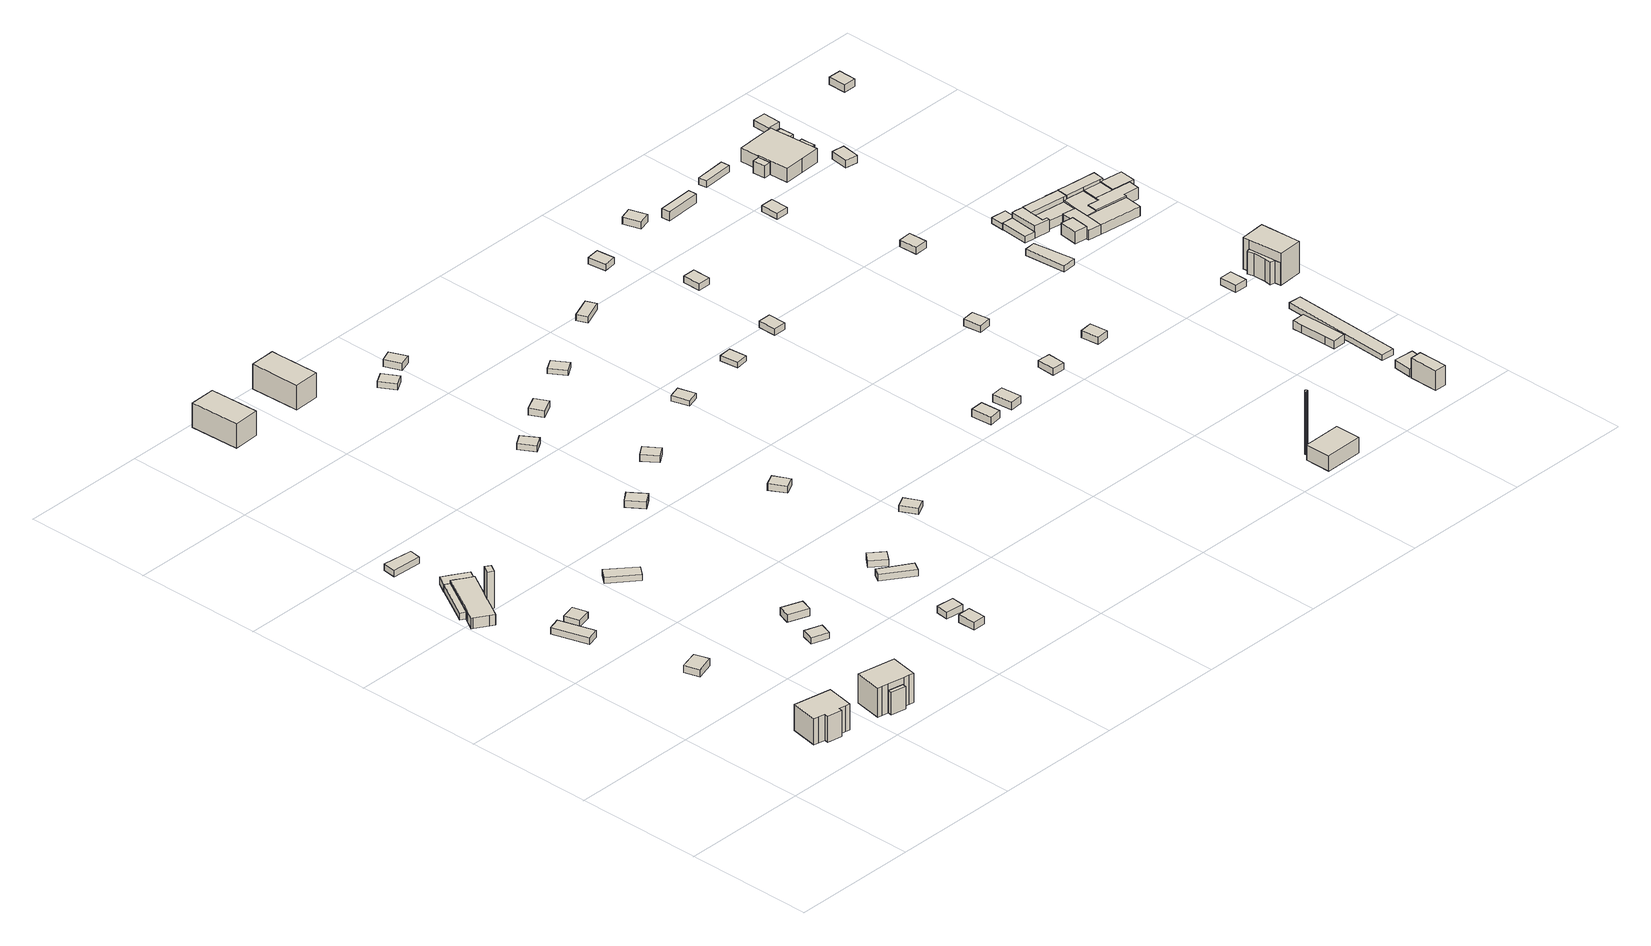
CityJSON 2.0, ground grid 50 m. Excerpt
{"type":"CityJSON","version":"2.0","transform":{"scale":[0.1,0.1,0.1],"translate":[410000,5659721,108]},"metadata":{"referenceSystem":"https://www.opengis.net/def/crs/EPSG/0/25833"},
"CityObjects":{
"building1":{"type":"Building","attributes":{"Dachtyp_tdc":"tdcFreeFormRoof","Gemeindeschluessel":14612000,"Dachneigung":10.3,"QualitaetDacherkennung":53,"Geometrietyp2DReferenz":"3000","measuredHeight":12.3,"function":"31001_9998","roofType":"5000"},"geometry":[{"type":"Solid","lod":"1","boundaries":[[[[0,1,2,3,4,5,6,7,8,9]],[[10,11,12,13,14,15,16,17,18,19]],[[9,11,10,0]],[[8,12,11,9]],[[7,13,12,8]],[[6,14,13,7]],[[5,15,14,6]],[[4,16,15,5]],[[3,17,16,4]],[[2,18,17,3]],[[1,19,18,2]],[[0,10,19,1]]]]}]},
"building2":{"type":"Building","attributes":{"Dachtyp_tdc":"tdcPolyFlatRoof","Gemeindeschluessel":14612000,"Dachneigung":0,"QualitaetDacherkennung":77,"Geometrietyp2DReferenz":"3000","measuredHeight":2.68,"function":"31001_9998","roofType":"1000"},"geometry":[{"type":"Solid","lod":"1","boundaries":[[[[20,21,22,23]],[[24,25,26,27]],[[23,25,24,20]],[[22,26,25,23]],[[21,27,26,22]],[[20,24,27,21]]]]}]},
"building3":{"type":"Building","attributes":{"Dachtyp_tdc":"tdcPolyFlatRoof","Gemeindeschluessel":14612000,"Dachneigung":6.22,"QualitaetDacherkennung":72,"Geometrietyp2DReferenz":"3000","measuredHeight":3.27,"function":"31001_9998","roofType":"2100"},"geometry":[{"type":"Solid","lod":"1","boundaries":[[[[28,29,30,31]],[[32,33,34,35]],[[31,33,32,28]],[[30,34,33,31]],[[29,35,34,30]],[[28,32,35,29]]]]}]},
"building4":{"type":"Building","attributes":{"Dachtyp_tdc":"tdcGableRoof","Gemeindeschluessel":14612000,"Dachneigung":15.61,"QualitaetDacherkennung":63,"Geometrietyp2DReferenz":"3000","measuredHeight":3.02,"function":"31001_9998","roofType":"3100"},"geometry":[{"type":"Solid","lod":"1","boundaries":[[[[36,37,38,39]],[[40,41,42,43]],[[39,41,40,36]],[[38,42,41,39]],[[37,43,42,38]],[[36,40,43,37]]]]}]},
"building5":{"type":"Building","attributes":{"Gemeindeschluessel":14612000,"Geometrietyp2DReferenz":"3000","function":"31001_9998","roofType":"9999"},"children":["building5-1","building5-2"]},
"building5-1":{"type":"BuildingPart","attributes":{"Dachtyp_tdc":"tdcFreeFormRoof","Dachneigung":54.63,"QualitaetDacherkennung":4,"Geometrietyp2DReferenz":"3000","measuredHeight":15.64,"roofType":"5000"},"parents":["building5"],"geometry":[{"type":"Solid","lod":"1","boundaries":[[[[44,45,46,47,48]],[[49,50,51,52,53]],[[48,49,53,44]],[[47,50,49,48]],[[46,51,50,47]],[[45,52,51,46]],[[44,53,52,45]]]]}]},
"building5-2":{"type":"BuildingPart","attributes":{"Dachtyp_tdc":"tdcHipAndGableRoof","Dachneigung":23.16,"QualitaetDacherkennung":72,"Geometrietyp2DReferenz":"3000","measuredHeight":4.99,"roofType":"5000"},"parents":["building5"],"geometry":[{"type":"Solid","lod":"1","boundaries":[[[[54,55,56,57,58,59,60,61,62,63,64,65,66,67]],[[68,69,70,71,53,52,51,72,73,74,75,76,77,78]],[[67,69,68,54]],[[66,70,69,67]],[[65,71,70,66]],[[64,53,71,65]],[[63,52,53,64]],[[62,51,52,63]],[[61,72,51,62]],[[60,73,72,61]],[[59,74,73,60]],[[58,75,74,59]],[[57,76,75,58]],[[56,77,76,57]],[[55,78,77,56]],[[54,68,78,55]]]]}]},
"building6":{"type":"Building","attributes":{"Gemeindeschluessel":14612000,"Geometrietyp2DReferenz":"3000","function":"31001_9998","roofType":"9999"},"children":["building6-1","building6-2"]},
"building6-1":{"type":"BuildingPart","attributes":{"Dachtyp_tdc":"tdcPolyFlatRoof","Dachneigung":0,"QualitaetDacherkennung":44,"Geometrietyp2DReferenz":"3000","measuredHeight":8.87,"roofType":"1000"},"parents":["building6"],"geometry":[{"type":"Solid","lod":"1","boundaries":[[[[79,80,81,82]],[[83,84,85,86]],[[82,84,83,79]],[[81,85,84,82]],[[80,86,85,81]],[[79,83,86,80]]]]}]},
"building6-2":{"type":"BuildingPart","attributes":{"Dachtyp_tdc":"tdcPolyFlatRoof","Dachneigung":7.04,"QualitaetDacherkennung":66,"Geometrietyp2DReferenz":"3000","measuredHeight":12.27,"roofType":"2100"},"parents":["building6"],"geometry":[{"type":"Solid","lod":"1","boundaries":[[[[87,88,89,90,91,92,93,94]],[[95,96,97,84,98,99,100,101]],[[94,96,95,87]],[[93,97,96,94]],[[92,84,97,93]],[[91,98,84,92]],[[90,99,98,91]],[[89,100,99,90]],[[88,101,100,89]],[[87,95,101,88]]]]}]},
"building7":{"type":"Building","attributes":{"Dachtyp_tdc":"tdcPolyFlatRoof","Gemeindeschluessel":14612000,"Dachneigung":3.77,"QualitaetDacherkennung":88,"Geometrietyp2DReferenz":"3000","measuredHeight":2.82,"function":"31001_9998","roofType":"2100"},"geometry":[{"type":"Solid","lod":"1","boundaries":[[[[102,103,104,105]],[[106,107,108,109]],[[105,107,106,102]],[[104,108,107,105]],[[103,109,108,104]],[[102,106,109,103]]]]}]},
"building8":{"type":"Building","attributes":{"Dachtyp_tdc":"tdcPolyFlatRoof","Gemeindeschluessel":14612000,"Dachneigung":0,"QualitaetDacherkennung":62,"Geometrietyp2DReferenz":"3000","measuredHeight":2.92,"function":"31001_9998","roofType":"1000"},"geometry":[{"type":"Solid","lod":"1","boundaries":[[[[110,111,112,113,114,23,22]],[[69,68,115,116,117,118,71]],[[22,68,69,110]],[[23,115,68,22]],[[114,116,115,23]],[[113,117,116,114]],[[112,118,117,113]],[[111,71,118,112]],[[110,69,71,111]]]]}]},
"building9":{"type":"Building","attributes":{"Dachtyp_tdc":"tdcPolyFlatRoof","Gemeindeschluessel":14612000,"Dachneigung":0,"QualitaetDacherkennung":55,"Geometrietyp2DReferenz":"3000","measuredHeight":2.66,"function":"31001_9998","roofType":"1000"},"geometry":[{"type":"Solid","lod":"1","boundaries":[[[[119,120,121,122]],[[123,124,125,126]],[[122,124,123,119]],[[121,125,124,122]],[[120,126,125,121]],[[119,123,126,120]]]]}]},
"building10":{"type":"Building","attributes":{"Dachtyp_tdc":"tdcGableRoof","Gemeindeschluessel":14612000,"Dachneigung":10.66,"QualitaetDacherkennung":49,"Geometrietyp2DReferenz":"3000","measuredHeight":3.07,"function":"31001_9998","roofType":"3100"},"geometry":[{"type":"Solid","lod":"1","boundaries":[[[[127,128,129,130]],[[131,132,133,134]],[[130,132,131,127]],[[129,133,132,130]],[[128,134,133,129]],[[127,131,134,128]]]]}]},
"building11":{"type":"Building","attributes":{"Dachtyp_tdc":"tdcGableRoof","Gemeindeschluessel":14612000,"Dachneigung":10.84,"QualitaetDacherkennung":39,"Geometrietyp2DReferenz":"3000","measuredHeight":2.77,"function":"31001_9998","roofType":"3100"},"geometry":[{"type":"Solid","lod":"1","boundaries":[[[[135,136,137,138]],[[139,140,141,142]],[[138,140,139,135]],[[137,141,140,138]],[[136,142,141,137]],[[135,139,142,136]]]]}]},
"building12":{"type":"Building","attributes":{"Dachtyp_tdc":"tdcGableRoof","Gemeindeschluessel":14612000,"Dachneigung":10.22,"QualitaetDacherkennung":70,"Geometrietyp2DReferenz":"3000","measuredHeight":3.62,"function":"31001_9998","roofType":"3100"},"geometry":[{"type":"Solid","lod":"1","boundaries":[[[[143,144,145,146]],[[147,148,149,150]],[[146,148,147,143]],[[145,149,148,146]],[[144,150,149,145]],[[143,147,150,144]]]]}]},
"building13":{"type":"Building","attributes":{"Dachtyp_tdc":"tdcHipAndGableRoof","Gemeindeschluessel":14612000,"Dachneigung":47.01,"QualitaetDacherkennung":76,"Geometrietyp2DReferenz":"3000","measuredHeight":12.53,"function":"31001_9998","roofType":"5000"},"geometry":[{"type":"Solid","lod":"1","boundaries":[[[[151,152,153,154]],[[155,156,157,158]],[[154,156,155,151]],[[153,157,156,154]],[[152,158,157,153]],[[151,155,158,152]]]]}]},
"building14":{"type":"Building","attributes":{"Dachtyp_tdc":"tdcGableRoof","Gemeindeschluessel":14612000,"Dachneigung":21.98,"QualitaetDacherkennung":84,"Geometrietyp2DReferenz":"3000","measuredHeight":3.67,"function":"31001_9998","roofType":"3100"},"geometry":[{"type":"Solid","lod":"1","boundaries":[[[[159,160,161,162]],[[163,164,165,166]],[[162,164,163,159]],[[161,165,164,162]],[[160,166,165,161]],[[159,163,166,160]]]]}]},
"building15":{"type":"Building","attributes":{"Dachtyp_tdc":"tdcGableRoof","Gemeindeschluessel":14612000,"Dachneigung":12.78,"QualitaetDacherkennung":53,"Geometrietyp2DReferenz":"3000","measuredHeight":3.25,"function":"31001_9998","roofType":"3100"},"geometry":[{"type":"Solid","lod":"1","boundaries":[[[[167,168,169,170]],[[171,172,173,174]],[[170,172,171,167]],[[169,173,172,170]],[[168,174,173,169]],[[167,171,174,168]]]]}]},
"building16":{"type":"Building","attributes":{"Dachtyp_tdc":"tdcGableRoof","Gemeindeschluessel":14612000,"Dachneigung":10.66,"QualitaetDacherkennung":27,"Geometrietyp2DReferenz":"3000","measuredHeight":2.85,"function":"31001_9998","roofType":"3100"},"geometry":[{"type":"Solid","lod":"1","boundaries":[[[[175,176,177,178]],[[179,180,181,182]],[[178,180,179,175]],[[177,181,180,178]],[[176,182,181,177]],[[175,179,182,176]]]]}]},
"building17":{"type":"Building","attributes":{"Dachtyp_tdc":"tdcGableRoof","Gemeindeschluessel":14612000,"Dachneigung":10.97,"QualitaetDacherkennung":67,"Geometrietyp2DReferenz":"3000","measuredHeight":3.37,"function":"31001_9998","roofType":"3100"},"geometry":[{"type":"Solid","lod":"1","boundaries":[[[[183,184,185,186]],[[187,188,189,190]],[[186,188,187,183]],[[185,189,188,186]],[[184,190,189,185]],[[183,187,190,184]]]]}]},
"building18":{"type":"Building","attributes":{"Dachtyp_tdc":"tdcGableRoof","Gemeindeschluessel":14612000,"Dachneigung":29.34,"QualitaetDacherkennung":59,"Geometrietyp2DReferenz":"3000","measuredHeight":3.49,"function":"31001_9998","roofType":"3100"},"geometry":[{"type":"Solid","lod":"1","boundaries":[[[[191,192,193,194]],[[195,196,197,198]],[[194,196,195,191]],[[193,197,196,194]],[[192,198,197,193]],[[191,195,198,192]]]]}]},
"building19":{"type":"Building","attributes":{"Dachtyp_tdc":"tdcHipAndGableRoof","Gemeindeschluessel":14612000,"Dachneigung":47.67,"QualitaetDacherkennung":76,"Geometrietyp2DReferenz":"3000","measuredHeight":12.66,"function":"31001_9998","roofType":"5000"},"geometry":[{"type":"Solid","lod":"1","boundaries":[[[[199,200,201,202,203,204,205,206]],[[207,208,209,210,211,212,213,214]],[[206,208,207,199]],[[205,209,208,206]],[[204,210,209,205]],[[203,211,210,204]],[[202,212,211,203]],[[201,213,212,202]],[[200,214,213,201]],[[199,207,214,200]]]]}]},
"building20":{"type":"Building","attributes":{"Dachtyp_tdc":"tdcPolyFlatRoof","Gemeindeschluessel":14612000,"Dachneigung":7.46,"QualitaetDacherkennung":80,"Geometrietyp2DReferenz":"3000","measuredHeight":2.82,"function":"31001_9998","roofType":"2100"},"geometry":[{"type":"Solid","lod":"1","boundaries":[[[[215,216,217,218]],[[219,220,221,222]],[[218,220,219,215]],[[217,221,220,218]],[[216,222,221,217]],[[215,219,222,216]]]]}]},
"building21":{"type":"Building","attributes":{"Dachtyp_tdc":"tdcHipAndGableRoof","Gemeindeschluessel":14612000,"Dachneigung":10.05,"QualitaetDacherkennung":41,"Geometrietyp2DReferenz":"3000","measuredHeight":3.04,"function":"31001_9998","roofType":"5000"},"geometry":[{"type":"Solid","lod":"1","boundaries":[[[[223,224,225,226]],[[227,228,229,230]],[[226,228,227,223]],[[225,229,228,226]],[[224,230,229,225]],[[223,227,230,224]]]]}]},
"building22":{"type":"Building","attributes":{"Dachtyp_tdc":"tdcPolyFlatRoof","Gemeindeschluessel":14612000,"Dachneigung":11.56,"QualitaetDacherkennung":53,"Geometrietyp2DReferenz":"3000","measuredHeight":3.38,"function":"31001_9998","roofType":"2100"},"geometry":[{"type":"Solid","lod":"1","boundaries":[[[[231,232,233,234]],[[235,236,237,238]],[[234,236,235,231]],[[233,237,236,234]],[[232,238,237,233]],[[231,235,238,232]]]]}]},
"building23":{"type":"Building","attributes":{"Dachtyp_tdc":"tdcGableRoof","Gemeindeschluessel":14612000,"Dachneigung":19.69,"QualitaetDacherkennung":72,"Geometrietyp2DReferenz":"3000","measuredHeight":3.46,"function":"31001_9998","roofType":"3100"},"geometry":[{"type":"Solid","lod":"1","boundaries":[[[[239,240,241,242]],[[243,244,245,246]],[[242,244,243,239]],[[241,245,244,242]],[[240,246,245,241]],[[239,243,246,240]]]]}]},
"building24":{"type":"Building","attributes":{"Dachtyp_tdc":"tdcGableRoof","Gemeindeschluessel":14612000,"Dachneigung":17.43,"QualitaetDacherkennung":86,"Geometrietyp2DReferenz":"3000","measuredHeight":3.18,"function":"31001_9998","roofType":"3100"},"geometry":[{"type":"Solid","lod":"1","boundaries":[[[[247,248,249,250]],[[251,252,253,254]],[[250,252,251,247]],[[249,253,252,250]],[[248,254,253,249]],[[247,251,254,248]]]]}]},
"building25":{"type":"Building","attributes":{"Dachtyp_tdc":"tdcGableRoof","Gemeindeschluessel":14612000,"Dachneigung":12.77,"QualitaetDacherkennung":71,"Geometrietyp2DReferenz":"3000","measuredHeight":2.86,"function":"31001_9998","roofType":"3100"},"geometry":[{"type":"Solid","lod":"1","boundaries":[[[[255,256,257,258]],[[259,260,261,262]],[[258,260,259,255]],[[257,261,260,258]],[[256,262,261,257]],[[255,259,262,256]]]]}]},
"building26":{"type":"Building","attributes":{"Dachtyp_tdc":"tdcGableRoof","Gemeindeschluessel":14612000,"Dachneigung":16.81,"QualitaetDacherkennung":74,"Geometrietyp2DReferenz":"3000","measuredHeight":3.44,"function":"31001_9998","roofType":"3100"},"geometry":[{"type":"Solid","lod":"1","boundaries":[[[[263,264,265,266]],[[267,268,269,270]],[[266,268,267,263]],[[265,269,268,266]],[[264,270,269,265]],[[263,267,270,264]]]]}]},
"building27":{"type":"Building","attributes":{"Dachtyp_tdc":"tdcGableRoof","Gemeindeschluessel":14612000,"Dachneigung":13.22,"QualitaetDacherkennung":87,"Geometrietyp2DReferenz":"3000","measuredHeight":2.53,"function":"31001_9998","roofType":"3100"},"geometry":[{"type":"Solid","lod":"1","boundaries":[[[[271,272,273,274]],[[275,276,277,278]],[[274,276,275,271]],[[273,277,276,274]],[[272,278,277,273]],[[271,275,278,272]]]]}]},
"building28":{"type":"Building","attributes":{"Dachtyp_tdc":"tdcPolyFlatRoof","Gemeindeschluessel":14612000,"Dachneigung":12.72,"QualitaetDacherkennung":54,"Geometrietyp2DReferenz":"3000","measuredHeight":2.94,"function":"31001_9998","roofType":"2100"},"geometry":[{"type":"Solid","lod":"1","boundaries":[[[[279,280,281,282]],[[283,284,285,286]],[[282,284,283,279]],[[281,285,284,282]],[[280,286,285,281]],[[279,283,286,280]]]]}]},
"building29":{"type":"Building","attributes":{"Dachtyp_tdc":"tdcPolyFlatRoof","Gemeindeschluessel":14612000,"Dachneigung":12.74,"QualitaetDacherkennung":71,"Geometrietyp2DReferenz":"3000","measuredHeight":2.92,"function":"31001_9998","roofType":"2100"},"geometry":[{"type":"Solid","lod":"1","boundaries":[[[[287,288,289,290]],[[291,292,293,294]],[[290,292,291,287]],[[289,293,292,290]],[[288,294,293,289]],[[287,291,294,288]]]]}]},
"building30":{"type":"Building","attributes":{"Dachtyp_tdc":"tdcPolyFlatRoof","Gemeindeschluessel":14612000,"Dachneigung":6.46,"QualitaetDacherkennung":47,"Geometrietyp2DReferenz":"3000","measuredHeight":2.91,"function":"31001_9998","roofType":"2100"},"geometry":[{"type":"Solid","lod":"1","boundaries":[[[[295,296,297,298]],[[299,300,301,302]],[[298,300,299,295]],[[297,301,300,298]],[[296,302,301,297]],[[295,299,302,296]]]]}]},
"building31":{"type":"Building","attributes":{"Dachtyp_tdc":"tdcGableRoof","Gemeindeschluessel":14612000,"Dachneigung":10.87,"QualitaetDacherkennung":72,"Geometrietyp2DReferenz":"3000","measuredHeight":3.59,"function":"31001_9998","roofType":"3100"},"geometry":[{"type":"Solid","lod":"1","boundaries":[[[[303,304,305,306]],[[307,308,309,310]],[[306,308,307,303]],[[305,309,308,306]],[[304,310,309,305]],[[303,307,310,304]]]]}]},
"building32":{"type":"Building","attributes":{"Dachtyp_tdc":"tdcGableRoof","Gemeindeschluessel":14612000,"Dachneigung":11.05,"QualitaetDacherkennung":73,"Geometrietyp2DReferenz":"3000","measuredHeight":3.51,"function":"31001_9998","roofType":"3100"},"geometry":[{"type":"Solid","lod":"1","boundaries":[[[[311,312,313,314]],[[315,316,317,318]],[[314,316,315,311]],[[313,317,316,314]],[[312,318,317,313]],[[311,315,318,312]]]]}]},
"building33":{"type":"Building","attributes":{"Dachtyp_tdc":"tdcPolyFlatRoof","Gemeindeschluessel":14612000,"Dachneigung":14.05,"QualitaetDacherkennung":65,"Geometrietyp2DReferenz":"3000","measuredHeight":3.43,"function":"31001_9998","roofType":"2100"},"geometry":[{"type":"Solid","lod":"1","boundaries":[[[[319,320,321,322]],[[323,324,325,326]],[[322,324,323,319]],[[321,325,324,322]],[[320,326,325,321]],[[319,323,326,320]]]]}]},
"building34":{"type":"Building","attributes":{"Stand_DGM":"2016","Stand_Basis-DLM":"2021","Gemeindeschluessel":"14612000","ObjektHoehe":25,"Stand_Laserscan":"2016","BodenHoehe":111.19,"Stand_3D-Stadtmodell":"2023","Geometrietyp2DReferenz":1000,"AbsoluteHoehe":136.19,"measuredHeight":25,"function":"51002_1290","roofType":"9999"},"geometry":[{"type":"Solid","lod":"1","boundaries":[[[[327,328,329,330,331,332,333,334,335,336,337,338,339,340,341,342,343,344,345,346,347]],[[348,349,350,351,352,353,354,355,356,357,358,359,360,361,362,363,364,365,366,367,368]],[[347,349,348,327]],[[346,350,349,347]],[[345,351,350,346]],[[344,352,351,345]],[[343,353,352,344]],[[342,354,353,343]],[[341,355,354,342]],[[340,356,355,341]],[[339,357,356,340]],[[338,358,357,339]],[[337,359,358,338]],[[336,360,359,337]],[[335,361,360,336]],[[334,362,361,335]],[[333,363,362,334]],[[332,364,363,333]],[[331,365,364,332]],[[330,366,365,331]],[[329,367,366,330]],[[328,368,367,329]],[[327,348,368,328]]]]}]},
"building35":{"type":"Building","attributes":{"Dachtyp_tdc":"tdcPolyFlatRoof","Gemeindeschluessel":14612000,"Dachneigung":9.43,"QualitaetDacherkennung":55,"Geometrietyp2DReferenz":"3000","measuredHeight":3.23,"function":"31001_9998","roofType":"2100"},"geometry":[{"type":"Solid","lod":"1","boundaries":[[[[369,370,371,372]],[[373,374,375,376]],[[372,374,373,369]],[[371,375,374,372]],[[370,376,375,371]],[[369,373,376,370]]]]}]},
"building36":{"type":"Building","attributes":{"Dachtyp_tdc":"tdcGableRoof","Gemeindeschluessel":14612000,"Dachneigung":10.01,"QualitaetDacherkennung":76,"Geometrietyp2DReferenz":"3000","measuredHeight":6.74,"function":"31001_2000","roofType":"3100"},"geometry":[{"type":"Solid","lod":"1","boundaries":[[[[377,378,379,380]],[[381,382,383,384]],[[380,382,381,377]],[[379,383,382,380]],[[378,384,383,379]],[[377,381,384,378]]]]}]},
"building37":{"type":"Building","attributes":{"Dachtyp_tdc":"tdcGableRoof","Gemeindeschluessel":14612000,"Dachneigung":22.46,"QualitaetDacherkennung":80,"Geometrietyp2DReferenz":"3000","measuredHeight":3.6,"function":"31001_9998","roofType":"3100"},"geometry":[{"type":"Solid","lod":"1","boundaries":[[[[385,386,387,388]],[[389,390,391,392]],[[388,390,389,385]],[[387,391,390,388]],[[386,392,391,387]],[[385,389,392,386]]]]}]},
"building38":{"type":"Building","attributes":{"Dachtyp_tdc":"tdcGableRoof","Gemeindeschluessel":14612000,"Dachneigung":18.26,"QualitaetDacherkennung":69,"Geometrietyp2DReferenz":"3000","measuredHeight":3.43,"function":"31001_9998","roofType":"3100"},"geometry":[{"type":"Solid","lod":"1","boundaries":[[[[393,394,395,396]],[[397,398,399,400]],[[396,398,397,393]],[[395,399,398,396]],[[394,400,399,395]],[[393,397,400,394]]]]}]},
"building39":{"type":"Building","attributes":{"Dachtyp_tdc":"tdcGableRoof","Gemeindeschluessel":14612000,"Dachneigung":26.74,"QualitaetDacherkennung":80,"Geometrietyp2DReferenz":"3000","measuredHeight":3.73,"function":"31001_9998","roofType":"3100"},"geometry":[{"type":"Solid","lod":"1","boundaries":[[[[401,402,403,404]],[[405,406,407,408]],[[404,406,405,401]],[[403,407,406,404]],[[402,408,407,403]],[[401,405,408,402]]]]}]},
"building40":{"type":"Building","attributes":{"Dachtyp_tdc":"tdcGableRoof","Gemeindeschluessel":14612000,"Dachneigung":20.3,"QualitaetDacherkennung":77,"Geometrietyp2DReferenz":"3000","measuredHeight":3.71,"function":"31001_9998","roofType":"3100"},"geometry":[{"type":"Solid","lod":"1","boundaries":[[[[409,410,411,412]],[[413,414,415,416]],[[412,414,413,409]],[[411,415,414,412]],[[410,416,415,411]],[[409,413,416,410]]]]}]},
"building41":{"type":"Building","attributes":{"Dachtyp_tdc":"tdcGableRoof","Gemeindeschluessel":14612000,"Dachneigung":12.11,"QualitaetDacherkennung":75,"Geometrietyp2DReferenz":"3000","measuredHeight":3.3,"function":"31001_9998","roofType":"3100"},"geometry":[{"type":"Solid","lod":"1","boundaries":[[[[417,418,419,420]],[[421,422,423,424]],[[420,422,421,417]],[[419,423,422,420]],[[418,424,423,419]],[[417,421,424,418]]]]}]},
"building42":{"type":"Building","attributes":{"Dachtyp_tdc":"tdcGableRoof","Gemeindeschluessel":14612000,"Dachneigung":12.41,"QualitaetDacherkennung":9,"Geometrietyp2DReferenz":"3000","measuredHeight":4.82,"function":"31001_9998","roofType":"3100"},"geometry":[{"type":"Solid","lod":"1","boundaries":[[[[425,426,427,428]],[[429,430,431,432]],[[428,430,429,425]],[[427,431,430,428]],[[426,432,431,427]],[[425,429,432,426]]]]}]},
"building43":{"type":"Building","attributes":{"Dachtyp_tdc":"tdcGableRoof","Gemeindeschluessel":14612000,"Dachneigung":28.11,"QualitaetDacherkennung":73,"Geometrietyp2DReferenz":"3000","measuredHeight":3.43,"function":"31001_9998","roofType":"3100"},"geometry":[{"type":"Solid","lod":"1","boundaries":[[[[433,434,435,436]],[[437,438,439,440]],[[436,438,437,433]],[[435,439,438,436]],[[434,440,439,435]],[[433,437,440,434]]]]}]},
"building44":{"type":"Building","attributes":{"Dachtyp_tdc":"tdcHipAndGableRoof","Gemeindeschluessel":14612000,"Dachneigung":12.46,"QualitaetDacherkennung":63,"Geometrietyp2DReferenz":"3000","measuredHeight":3.39,"function":"31001_9998","roofType":"5000"},"geometry":[{"type":"Solid","lod":"1","boundaries":[[[[441,442,443,444]],[[445,446,447,448]],[[444,446,445,441]],[[443,447,446,444]],[[442,448,447,443]],[[441,445,448,442]]]]}]},
"building45":{"type":"Building","attributes":{"Dachtyp_tdc":"tdcGableRoof","Gemeindeschluessel":14612000,"Dachneigung":67.73,"QualitaetDacherkennung":6,"Geometrietyp2DReferenz":"3000","measuredHeight":11.55,"function":"31001_9998","roofType":"3100"},"geometry":[{"type":"Solid","lod":"1","boundaries":[[[[449,450,451,452]],[[453,454,455,456]],[[452,454,453,449]],[[451,455,454,452]],[[450,456,455,451]],[[449,453,456,450]]]]}]},
"building46":{"type":"Building","attributes":{"Dachtyp_tdc":"tdcHipAndGableRoof","Gemeindeschluessel":14612000,"Dachneigung":10.22,"QualitaetDacherkennung":57,"Geometrietyp2DReferenz":"3000","measuredHeight":3.6,"function":"31001_9998","roofType":"5000"},"geometry":[{"type":"Solid","lod":"1","boundaries":[[[[457,458,459,460]],[[461,462,463,464]],[[460,462,461,457]],[[459,463,462,460]],[[458,464,463,459]],[[457,461,464,458]]]]}]},
"building47":{"type":"Building","attributes":{"Dachtyp_tdc":"tdcPolyFlatRoof","Gemeindeschluessel":14612000,"Dachneigung":4.68,"QualitaetDacherkennung":83,"Geometrietyp2DReferenz":"3000","measuredHeight":2.73,"function":"31001_9998","roofType":"2100"},"geometry":[{"type":"Solid","lod":"1","boundaries":[[[[465,466,467,468]],[[469,470,471,472]],[[468,470,469,465]],[[467,471,470,468]],[[466,472,471,467]],[[465,469,472,466]]]]}]},
"building48":{"type":"Building","attributes":{"Dachtyp_tdc":"tdcFreeFormRoof","Gemeindeschluessel":14612000,"Dachneigung":13.89,"QualitaetDacherkennung":97,"Geometrietyp2DReferenz":"3000","measuredHeight":3.63,"function":"31001_9998","roofType":"5000"},"geometry":[{"type":"Solid","lod":"1","boundaries":[[[[473,474,475,476,477,478]],[[479,480,481,482,483,484]],[[478,480,479,473]],[[477,481,480,478]],[[476,482,481,477]],[[475,483,482,476]],[[474,484,483,475]],[[473,479,484,474]]]]}]},
"building49":{"type":"Building","attributes":{"Dachtyp_tdc":"tdcHipAndGableRoof","Gemeindeschluessel":14612000,"Dachneigung":21.31,"QualitaetDacherkennung":25,"Geometrietyp2DReferenz":"3000","measuredHeight":3.1,"function":"31001_9998","roofType":"5000"},"geometry":[{"type":"Solid","lod":"1","boundaries":[[[[485,486,487,488]],[[489,490,491,492]],[[488,490,489,485]],[[487,491,490,488]],[[486,492,491,487]],[[485,489,492,486]]]]}]},
"building50":{"type":"Building","attributes":{"Dachtyp_tdc":"tdcPolyFlatRoof","Gemeindeschluessel":14612000,"Dachneigung":3.03,"QualitaetDacherkennung":96,"Geometrietyp2DReferenz":"3000","measuredHeight":2.41,"function":"31001_2463","roofType":"2100"},"geometry":[{"type":"Solid","lod":"1","boundaries":[[[[493,494,495,496]],[[497,498,499,500]],[[496,498,497,493]],[[495,499,498,496]],[[494,500,499,495]],[[493,497,500,494]]]]}]},
"building51":{"type":"Building","attributes":{"Dachtyp_tdc":"tdcPolyFlatRoof","Gemeindeschluessel":14612000,"Dachneigung":0,"QualitaetDacherkennung":89,"Geometrietyp2DReferenz":"3000","measuredHeight":2.71,"function":"31001_2000","roofType":"1000"},"geometry":[{"type":"Solid","lod":"1","boundaries":[[[[501,502,503,504]],[[505,506,507,508]],[[504,506,505,501]],[[503,507,506,504]],[[502,508,507,503]],[[501,505,508,502]]]]}]},
"building52":{"type":"Building","attributes":{"Dachtyp_tdc":"tdcFreeFormRoof","Gemeindeschluessel":14612000,"Dachneigung":39.13,"QualitaetDacherkennung":44,"Geometrietyp2DReferenz":"3000","measuredHeight":3.77,"function":"31001_9998","roofType":"5000"},"geometry":[{"type":"Solid","lod":"1","boundaries":[[[[509,510,511,512]],[[513,514,515,516]],[[512,514,513,509]],[[511,515,514,512]],[[510,516,515,511]],[[509,513,516,510]]]]}]},
"building53":{"type":"Building","attributes":{"Dachtyp_tdc":"tdcPolyFlatRoof","Gemeindeschluessel":14612000,"Dachneigung":3.3,"QualitaetDacherkennung":68,"Geometrietyp2DReferenz":"3000","measuredHeight":2.55,"function":"31001_2000","roofType":"2100"},"geometry":[{"type":"Solid","lod":"1","boundaries":[[[[517,518,519,520,521]],[[522,523,524,525,526]],[[521,523,522,517]],[[520,524,523,521]],[[519,525,524,520]],[[518,526,525,519]],[[517,522,526,518]]]]}]},
"building54":{"type":"Building","attributes":{"Gemeindeschluessel":14612000,"Geometrietyp2DReferenz":"3000","function":"31001_9998","roofType":"9999"},"children":["building54-1","building54-2","building54-3","building54-4"]},
"building54-1":{"type":"BuildingPart","attributes":{"Dachtyp_tdc":"tdcGableRoof","Dachneigung":13.88,"QualitaetDacherkennung":83,"Geometrietyp2DReferenz":"3000","measuredHeight":5.22,"roofType":"3100"},"parents":["building54"],"geometry":[{"type":"Solid","lod":"1","boundaries":[[[[527,528,529,530,531,532,533,534,535]],[[536,537,538,539,540,541,542,543,544]],[[535,537,536,527]],[[534,538,537,535]],[[533,539,538,534]],[[532,540,539,533]],[[531,541,540,532]],[[530,542,541,531]],[[529,543,542,530]],[[528,544,543,529]],[[527,536,544,528]]]]}]},
"building54-2":{"type":"BuildingPart","attributes":{"Dachtyp_tdc":"tdcPolyFlatRoof","Dachneigung":15.26,"QualitaetDacherkennung":75,"Geometrietyp2DReferenz":"3000","measuredHeight":5.18,"roofType":"2100"},"parents":["building54"],"geometry":[{"type":"Solid","lod":"1","boundaries":[[[[545,546,547,548,549]],[[550,551,552,553,554]],[[549,551,550,545]],[[548,552,551,549]],[[547,553,552,548]],[[546,554,553,547]],[[545,550,554,546]]]]}]},
"building54-3":{"type":"BuildingPart","attributes":{"Dachtyp_tdc":"tdcGableRoof","Dachneigung":14.11,"QualitaetDacherkennung":89,"Geometrietyp2DReferenz":"3000","measuredHeight":6.55,"roofType":"3100"},"parents":["building54"],"geometry":[{"type":"Solid","lod":"1","boundaries":[[[[555,556,557,558,559,560,561,562,563,564,565,566,567]],[[552,551,568,569,570,571,538,536,544,572,573,574,553]],[[567,552,553,555]],[[566,551,552,567]],[[565,568,551,566]],[[564,569,568,565]],[[563,570,569,564]],[[562,571,570,563]],[[561,538,571,562]],[[560,536,538,561]],[[559,544,536,560]],[[558,572,544,559]],[[557,573,572,558]],[[556,574,573,557]],[[555,553,574,556]]]]}]},
"building54-4":{"type":"BuildingPart","attributes":{"Dachtyp_tdc":"tdcGableRoof","Dachneigung":13.32,"QualitaetDacherkennung":81,"Geometrietyp2DReferenz":"3000","measuredHeight":5.25,"roofType":"3100"},"parents":["building54"],"geometry":[{"type":"Solid","lod":"1","boundaries":[[[[575,576,577,578]],[[571,579,580,538]],[[578,579,571,575]],[[577,580,579,578]],[[576,538,580,577]],[[575,571,538,576]]]]}]},
"building55":{"type":"Building","attributes":{"Dachtyp_tdc":"tdcPolyFlatRoof","Gemeindeschluessel":14612000,"Dachneigung":3.09,"QualitaetDacherkennung":70,"Geometrietyp2DReferenz":"3000","measuredHeight":5.23,"function":"31001_2000","roofType":"2100"},"geometry":[{"type":"Solid","lod":"1","boundaries":[[[[581,582,583,584,585,586,587,588]],[[589,590,591,592,593,594,595,596]],[[588,590,589,581]],[[587,591,590,588]],[[586,592,591,587]],[[585,593,592,586]],[[584,594,593,585]],[[583,595,594,584]],[[582,596,595,583]],[[581,589,596,582]]]]}]},
"building56":{"type":"Building","attributes":{"Dachtyp_tdc":"tdcPolyFlatRoof","Gemeindeschluessel":14612000,"Dachneigung":0,"QualitaetDacherkennung":83,"Geometrietyp2DReferenz":"3000","measuredHeight":4.69,"function":"31001_2000","roofType":"1000"},"geometry":[{"type":"Solid","lod":"1","boundaries":[[[[597,598,599,600]],[[601,602,603,604]],[[600,602,601,597]],[[599,603,602,600]],[[598,604,603,599]],[[597,601,604,598]]]]}]},
"building57":{"type":"Building","attributes":{"Dachtyp_tdc":"tdcPolyFlatRoof","Gemeindeschluessel":14612000,"Dachneigung":3.1,"QualitaetDacherkennung":67,"Geometrietyp2DReferenz":"3000","measuredHeight":3.58,"function":"31001_2000","roofType":"2100"},"geometry":[{"type":"Solid","lod":"1","boundaries":[[[[605,606,607,608,609,610]],[[611,612,613,614,615,616]],[[610,612,611,605]],[[609,613,612,610]],[[608,614,613,609]],[[607,615,614,608]],[[606,616,615,607]],[[605,611,616,606]]]]}]},
"building58":{"type":"Building","attributes":{"Dachtyp_tdc":"tdcGableRoof","Gemeindeschluessel":14612000,"Dachneigung":11.14,"QualitaetDacherkennung":38,"Geometrietyp2DReferenz":"3000","measuredHeight":4.84,"function":"31001_2000","roofType":"3100"},"geometry":[{"type":"Solid","lod":"1","boundaries":[[[[617,618,619,620,621,622,623,624,625]],[[626,627,628,615,614,629,630,631,632]],[[625,627,626,617]],[[624,628,627,625]],[[623,615,628,624]],[[622,614,615,623]],[[621,629,614,622]],[[620,630,629,621]],[[619,631,630,620]],[[618,632,631,619]],[[617,626,632,618]]]]}]},
"building59":{"type":"Building","attributes":{"Dachtyp_tdc":"tdcPolyFlatRoof","Gemeindeschluessel":14612000,"Dachneigung":3.4,"QualitaetDacherkennung":77,"Geometrietyp2DReferenz":"3000","measuredHeight":5.53,"function":"31001_2000","roofType":"2100"},"geometry":[{"type":"Solid","lod":"1","boundaries":[[[[633,634,635,636,637,638]],[[639,640,641,642,643,644]],[[638,640,639,633]],[[637,641,640,638]],[[636,642,641,637]],[[635,643,642,636]],[[634,644,643,635]],[[633,639,644,634]]]]}]},
"building60":{"type":"Building","attributes":{"Dachtyp_tdc":"tdcGableRoof","Gemeindeschluessel":14612000,"Dachneigung":17.02,"QualitaetDacherkennung":70,"Geometrietyp2DReferenz":"3000","measuredHeight":3.67,"function":"31001_9998","roofType":"3100"},"geometry":[{"type":"Solid","lod":"1","boundaries":[[[[645,646,647,648]],[[649,650,651,652]],[[648,650,649,645]],[[647,651,650,648]],[[646,652,651,647]],[[645,649,652,646]]]]}]},
"building61":{"type":"Building","attributes":{"Gemeindeschluessel":14612000,"Geometrietyp2DReferenz":"3000","function":"31001_9998","roofType":"9999"},"children":["building61-1","building61-2","building61-3"]},
"building61-1":{"type":"BuildingPart","attributes":{"Dachtyp_tdc":"tdcHipRoof","Dachneigung":21.79,"QualitaetDacherkennung":62,"Geometrietyp2DReferenz":"3000","measuredHeight":13.54,"roofType":"3200"},"parents":["building61"],"geometry":[{"type":"Solid","lod":"1","boundaries":[[[[653,654,655,656,657,658,659]],[[660,661,662,663,664,665,666]],[[659,661,660,653]],[[658,662,661,659]],[[657,663,662,658]],[[656,664,663,657]],[[655,665,664,656]],[[654,666,665,655]],[[653,660,666,654]]]]}]},
"building61-2":{"type":"BuildingPart","attributes":{"Dachtyp_tdc":"tdcFreeFormRoof","Dachneigung":69.95,"QualitaetDacherkennung":17,"Geometrietyp2DReferenz":"3000","measuredHeight":10.99,"roofType":"5000"},"parents":["building61"],"geometry":[{"type":"Solid","lod":"1","boundaries":[[[[667,668,669,670,671,672,673,674,675]],[[676,677,665,664,678,679,680,681,682]],[[675,677,676,667]],[[674,665,677,675]],[[673,664,665,674]],[[672,678,664,673]],[[671,679,678,672]],[[670,680,679,671]],[[669,681,680,670]],[[668,682,681,669]],[[667,676,682,668]]]]}]},
"building61-3":{"type":"BuildingPart","attributes":{"Dachtyp_tdc":"tdcGableRoof","Dachneigung":12.83,"QualitaetDacherkennung":43,"Geometrietyp2DReferenz":"3000","measuredHeight":10.4,"roofType":"3100"},"parents":["building61"],"geometry":[{"type":"Solid","lod":"1","boundaries":[[[[683,684,685,686]],[[687,688,662,661]],[[686,687,661,683]],[[685,688,687,686]],[[684,662,688,685]],[[683,661,662,684]]]]}]},
"building62":{"type":"Building","attributes":{"Dachtyp_tdc":"tdcPolyFlatRoof","Gemeindeschluessel":14612000,"Dachneigung":5.33,"QualitaetDacherkennung":80,"Geometrietyp2DReferenz":"3000","measuredHeight":4.54,"function":"31001_2000","roofType":"2100"},"geometry":[{"type":"Solid","lod":"1","boundaries":[[[[689,690,691,692,693,694,695,696,697]],[[698,699,700,701,644,643,702,703,704]],[[697,699,698,689]],[[696,700,699,697]],[[695,701,700,696]],[[694,644,701,695]],[[693,643,644,694]],[[692,702,643,693]],[[691,703,702,692]],[[690,704,703,691]],[[689,698,704,690]]]]}]},
"building63":{"type":"Building","attributes":{"Dachtyp_tdc":"tdcFreeFormRoof","Gemeindeschluessel":14612000,"Dachneigung":10.79,"QualitaetDacherkennung":49,"Geometrietyp2DReferenz":"3000","measuredHeight":4.2,"function":"31001_2000","roofType":"5000"},"geometry":[{"type":"Solid","lod":"1","boundaries":[[[[619,705,706,707,621]],[[631,629,708,709,710]],[[621,629,631,619]],[[707,708,629,621]],[[706,709,708,707]],[[705,710,709,706]],[[619,631,710,705]]]]}]},
"building64":{"type":"Building","attributes":{"Dachtyp_tdc":"tdcPolyFlatRoof","Gemeindeschluessel":14612000,"Dachneigung":9.7,"QualitaetDacherkennung":66,"Geometrietyp2DReferenz":"3000","measuredHeight":3.23,"function":"31001_9998","roofType":"2100"},"geometry":[{"type":"Solid","lod":"1","boundaries":[[[[711,712,713,714]],[[715,716,717,718]],[[714,716,715,711]],[[713,717,716,714]],[[712,718,717,713]],[[711,715,718,712]]]]}]},
"building65":{"type":"Building","attributes":{"Dachtyp_tdc":"tdcPolyFlatRoof","Gemeindeschluessel":14612000,"Dachneigung":2.84,"QualitaetDacherkennung":65,"Geometrietyp2DReferenz":"3000","measuredHeight":2.81,"function":"31001_2000","roofType":"2100"},"geometry":[{"type":"Solid","lod":"1","boundaries":[[[[719,720,721,722,723]],[[641,724,725,726,642]],[[723,724,641,719]],[[722,725,724,723]],[[721,726,725,722]],[[720,642,726,721]],[[719,641,642,720]]]]}]},
"building66":{"type":"Building","attributes":{"Dachtyp_tdc":"tdcPolyFlatRoof","Gemeindeschluessel":14612000,"Dachneigung":0,"QualitaetDacherkennung":64,"Geometrietyp2DReferenz":"3000","measuredHeight":4.48,"function":"31001_2000","roofType":"1000"},"geometry":[{"type":"Solid","lod":"1","boundaries":[[[[727,728,729,730,731,732,733,734,735]],[[709,708,736,737,738,739,740,741,742]],[[735,708,709,727]],[[734,736,708,735]],[[733,737,736,734]],[[732,738,737,733]],[[731,739,738,732]],[[730,740,739,731]],[[729,741,740,730]],[[728,742,741,729]],[[727,709,742,728]]]]}]},
"building67":{"type":"Building","attributes":{"Dachtyp_tdc":"tdcPolyFlatRoof","Gemeindeschluessel":14612000,"Dachneigung":4.69,"QualitaetDacherkennung":79,"Geometrietyp2DReferenz":"3000","measuredHeight":5.65,"function":"31001_2000","roofType":"2100"},"geometry":[{"type":"Solid","lod":"1","boundaries":[[[[743,744,745,746,747,748,749,750]],[[702,643,642,726,751,752,753,754]],[[750,643,702,743]],[[749,642,643,750]],[[748,726,642,749]],[[747,751,726,748]],[[746,752,751,747]],[[745,753,752,746]],[[744,754,753,745]],[[743,702,754,744]]]]}]},
"building68":{"type":"Building","attributes":{"Dachtyp_tdc":"tdcPolyFlatRoof","Gemeindeschluessel":14612000,"Dachneigung":0,"QualitaetDacherkennung":69,"Geometrietyp2DReferenz":"3000","measuredHeight":4.47,"function":"31001_2000","roofType":"1000"},"geometry":[{"type":"Solid","lod":"1","boundaries":[[[[755,756,757,758]],[[703,702,754,759]],[[758,702,703,755]],[[757,754,702,758]],[[756,759,754,757]],[[755,703,759,756]]]]}]},
"building69":{"type":"Building","attributes":{"Dachtyp_tdc":"tdcPolyFlatRoof","Gemeindeschluessel":14612000,"Dachneigung":0,"QualitaetDacherkennung":81,"Geometrietyp2DReferenz":"3000","measuredHeight":4.78,"function":"31001_2000","roofType":"1000"},"geometry":[{"type":"Solid","lod":"1","boundaries":[[[[760,761,762,763,764,765,766]],[[767,768,769,770,771,772,773]],[[766,768,767,760]],[[765,769,768,766]],[[764,770,769,765]],[[763,771,770,764]],[[762,772,771,763]],[[761,773,772,762]],[[760,767,773,761]]]]}]},
"building70":{"type":"Building","attributes":{"Dachtyp_tdc":"tdcPolyFlatRoof","Gemeindeschluessel":14612000,"Dachneigung":14.47,"QualitaetDacherkennung":60,"Geometrietyp2DReferenz":"3000","measuredHeight":3.84,"function":"31001_9998","roofType":"2100"},"geometry":[{"type":"Solid","lod":"1","boundaries":[[[[774,775,776,777]],[[778,779,780,781]],[[777,779,778,774]],[[776,780,779,777]],[[775,781,780,776]],[[774,778,781,775]]]]}]}
},
"vertices":[
[296,126,128],[354,116,128],[357,131,128],[383,126,128],[401,123,128],[421,230,128],[273,257,128],[253,150,128],[272,146,128],[298,141,128],[296,126,25],[298,141,25],[272,146,25],[253,150,25],[273,257,25],[421,230,25],[401,123,25],[383,126,25],[357,131,25],[354,116,25],
[15,1537,43],[34,1526,43],[125,1682,43],[106,1694,43],[15,1537,16],[106,1694,16],[125,1682,16],[34,1526,16],
[358,793,47],[286,772,47],[304,713,47],[376,735,47],[358,793,18],[376,735,18],[304,713,18],[286,772,18],
[209,1273,40],[162,1259,40],[204,1121,40],[251,1135,40],[209,1273,13],[251,1135,13],[204,1121,13],[162,1259,13],
[145,1547,162],[126,1516,162],[126,1515,162],[148,1504,162],[166,1534,162],[166,1534,14],[148,1504,14],[126,1515,14],[126,1516,14],[145,1547,14],
[125,1682,55],[34,1526,55],[24,1509,55],[4,1475,55],[11,1471,55],[60,1442,55],[77,1432,55],[97,1465,55],[126,1515,55],[126,1516,55],[145,1547,55],[199,1639,55],[164,1659,55],[140,1674,55],[125,1682,14],[140,1674,14],[164,1659,14],[199,1639,14],[97,1465,14],[77,1432,14],[60,1442,14],[11,1471,14],[4,1475,14],[24,1509,14],[34,1526,14],
[558,80,117],[617,69,117],[619,84,117],[560,95,117],[558,80,28],[560,95,28],[619,84,28],[617,69,28],
[664,76,144],[683,183,144],[535,210,144],[516,103,144],[535,100,144],[560,95,144],[625,83,144],[645,80,144],[664,76,28],[645,80,28],[625,83,28],[535,100,28],[516,103,28],[535,210,28],[683,183,28],
[241,1275,40],[257,1217,40],[315,1232,40],[299,1290,40],[241,1275,14],[299,1290,14],[315,1232,14],[257,1217,14],
[140,1674,43],[199,1639,43],[223,1680,43],[165,1715,43],[130,1735,43],[106,1694,14],[130,1735,14],[165,1715,14],[223,1680,14],
[167,1900,54],[51,1913,54],[45,1861,54],[160,1855,54],[167,1900,28],[160,1855,28],[45,1861,28],[51,1913,28],
[694,570,49],[760,549,49],[776,596,49],[709,618,49],[694,570,24],[709,618,24],[776,596,24],[760,549,24],
[542,1377,34],[511,1340,34],[609,1258,34],[640,1295,34],[542,1377,10],[640,1295,10],[609,1258,10],[511,1340,10],
[740,722,50],[820,693,50],[837,740,50],[757,769,50],[740,722,21],[757,769,21],[837,740,21],[820,693,21],
[351,2971,126],[250,2968,126],[257,2774,126],[359,2778,126],[351,2971,29],[359,2778,29],[257,2774,29],[250,2968,29],
[1123,226,57],[1173,226,57],[1173,296,57],[1123,296,57],[1123,226,26],[1123,296,26],[1173,296,26],[1173,226,26],
[1109,338,54],[1179,330,54],[1184,380,54],[1115,387,54],[1109,338,27],[1115,387,27],[1184,380,27],[1179,330,27],
[1235,585,52],[1257,620,52],[1141,692,52],[1123,663,52],[1235,585,26],[1123,663,26],[1141,692,26],[1257,620,26],
[888,1598,43],[932,1537,43],[973,1566,43],[928,1627,43],[888,1598,15],[928,1627,15],[973,1566,15],[932,1537,15],
[1161,744,51],[1214,699,51],[1246,737,51],[1193,782,51],[1161,744,26],[1193,782,26],[1246,737,26],[1214,699,26],
[656,2981,128],[607,2980,128],[557,2978,128],[563,2783,128],[662,2786,128],[659,2885,128],[658,2924,128],[657,2944,128],[656,2981,29],[657,2944,29],[658,2924,29],[659,2885,29],[662,2786,29],[563,2783,29],[557,2978,29],[607,2980,29],
[935,2036,41],[978,2063,41],[940,2122,41],[898,2095,41],[935,2036,17],[898,2095,17],[940,2122,17],[978,2063,17],
[925,2646,51],[890,2706,51],[847,2681,51],[882,2620,51],[925,2646,27],[882,2620,27],[847,2681,27],[890,2706,27],
[1168,1692,41],[1209,1721,41],[1168,1778,41],[1127,1749,41],[1168,1692,15],[1127,1749,15],[1168,1778,15],[1209,1721,15],
[1280,1310,48],[1313,1248,48],[1357,1271,48],[1325,1333,48],[1280,1310,22],[1325,1333,22],[1357,1271,22],[1313,1248,22],
[1158,2185,45],[1132,2236,45],[1077,2208,45],[1103,2157,45],[1158,2185,18],[1103,2157,18],[1077,2208,18],[1132,2236,18],
[1479,898,49],[1511,836,49],[1555,859,49],[1523,921,49],[1479,898,26],[1523,921,26],[1555,859,26],[1511,836,26],
[957,2756,51],[983,2692,51],[1030,2710,51],[1003,2775,51],[957,2756,23],[1003,2775,23],[1030,2710,23],[983,2692,23],
[1303,2330,39],[1341,2271,39],[1383,2298,39],[1345,2357,39],[1303,2330,19],[1345,2357,19],[1383,2298,19],[1341,2271,19],
[1510,1931,39],[1462,1916,39],[1482,1849,39],[1530,1864,39],[1510,1931,18],[1530,1864,18],[1482,1849,18],[1462,1916,18],
[1798,1961,42],[1748,1956,42],[1756,1886,42],[1805,1892,42],[1798,1961,21],[1805,1892,21],[1756,1886,21],[1748,1956,21],
[1604,2479,41],[1621,2438,41],[1702,2472,41],[1685,2512,41],[1604,2479,17],[1685,2512,17],[1702,2472,17],[1621,2438,17],
[2119,1032,57],[2114,1109,57],[2063,1106,57],[2070,1025,57],[2119,1032,27],[2070,1025,27],[2063,1106,27],[2114,1109,27],
[2175,1116,57],[2183,1036,57],[2233,1041,57],[2225,1121,57],[2175,1116,27],[2225,1121,27],[2233,1041,27],[2183,1036,27],
[1983,1927,48],[2033,1927,48],[2033,1997,48],[1983,1997,48],[1983,1927,22],[1983,1997,22],[2033,1997,22],[2033,1927,22],
[2645,131,282],[2646,130,282],[2647,129,282],[2648,128,282],[2650,127,282],[2651,127,282],[2653,128,282],[2654,129,282],[2655,130,282],[2655,131,282],[2655,133,282],[2655,134,282],[2654,136,282],[2653,137,282],[2652,137,282],[2651,137,282],[2650,137,282],[2648,137,282],[2647,136,282],[2646,134,282],[2645,133,282],[2645,131,32],[2645,133,32],[2646,134,32],[2647,136,32],[2648,137,32],[2650,137,32],[2651,137,32],[2652,137,32],[2653,137,32],[2654,136,32],[2655,134,32],[2655,133,32],[2655,131,32],[2655,130,32],[2654,129,32],[2653,128,32],[2651,127,32],[2650,127,32],[2648,128,32],[2647,129,32],[2646,130,32],
[1890,2609,45],[1939,2615,45],[1931,2685,45],[1881,2679,45],[1890,2609,19],[1881,2679,19],[1931,2685,19],[1939,2615,19],
[2622,104,93],[2623,4,93],[2773,6,93],[2772,106,93],[2622,104,32],[2772,106,32],[2773,6,32],[2623,4,32],
[2012,2367,47],[2012,2297,47],[2062,2297,47],[2062,2367,47],[2012,2367,21],[2062,2367,21],[2062,2297,21],[2012,2297,21],
[2480,1074,54],[2483,1144,54],[2433,1147,54],[2430,1077,54],[2480,1074,27],[2430,1077,27],[2433,1147,27],[2483,1144,27],
[2448,1500,53],[2457,1430,53],[2507,1437,53],[2498,1506,53],[2448,1500,26],[2498,1506,26],[2507,1437,26],[2457,1430,26],
[2134,2758,49],[2154,2691,49],[2202,2705,49],[2181,2773,49],[2134,2758,20],[2181,2773,20],[2202,2705,20],[2154,2691,20],
[2660,1161,56],[2668,1092,56],[2718,1097,56],[2710,1167,56],[2660,1161,28],[2710,1167,28],[2718,1097,28],[2668,1092,28],
[2249,2650,60],[2390,2659,60],[2388,2692,60],[2247,2684,60],[2249,2650,25],[2247,2684,25],[2388,2692,25],[2390,2659,25],
[2499,2463,49],[2499,2393,49],[2549,2393,49],[2549,2463,49],[2499,2463,25],[2549,2463,25],[2549,2393,25],[2499,2393,25],
[2655,1980,53],[2658,1909,53],[2709,1911,53],[2706,1983,53],[2655,1980,26],[2706,1983,26],[2709,1911,26],[2658,1909,26],
[3226,75,108],[3272,75,108],[3272,188,108],[3227,188,108],[3226,75,29],[3227,188,29],[3272,188,29],[3272,75,29],
[3235,269,61],[3228,196,61],[3305,190,61],[3312,262,61],[3235,269,29],[3312,262,29],[3305,190,29],[3228,196,29],
[2597,2737,52],[2476,2728,52],[2479,2695,52],[2600,2703,52],[2597,2737,26],[2600,2703,26],[2479,2695,26],[2476,2728,26],
[3229,680,61],[3178,679,61],[3179,640,61],[3181,536,61],[3181,496,61],[3232,497,61],[3229,680,28],[3232,497,28],[3181,496,28],[3181,536,28],[3179,640,28],[3178,679,28],
[2911,1471,54],[2965,1475,54],[2941,1638,54],[2898,1633,54],[2911,1471,29],[2898,1633,29],[2941,1638,29],[2965,1475,29],
[3259,771,52],[3238,329,52],[3289,326,52],[3309,768,52],[3259,771,29],[3309,768,29],[3289,326,29],[3238,329,29],
[2951,1685,56],[2992,1680,56],[3003,1791,56],[2960,1795,56],[2951,1685,29],[2960,1795,29],[3003,1791,29],[2992,1680,29],
[3259,967,56],[3259,1037,56],[3209,1037,56],[3209,967,56],[3259,967,28],[3209,967,28],[3209,1037,28],[3259,1037,28],
[2960,1795,52],[3003,1791,52],[3018,1790,52],[3023,1842,52],[2964,1848,52],[2960,1795,28],[2964,1848,28],[3023,1842,28],[3018,1790,28],[3003,1791,28],
[2837,2557,73],[2838,2557,73],[2861,2558,73],[2859,2586,73],[2857,2613,73],[2834,2612,73],[2832,2647,73],[2831,2647,73],[2835,2585,73],[2837,2557,28],[2835,2585,28],[2831,2647,28],[2832,2647,28],[2834,2612,28],[2857,2613,28],[2859,2586,28],[2861,2558,28],[2838,2557,28],
[2648,2639,76],[2651,2589,76],[2678,2591,76],[2675,2641,76],[2674,2641,76],[2648,2639,28],[2674,2641,28],[2675,2641,28],[2678,2591,28],[2651,2589,28],
[2678,2591,83],[2683,2517,83],[2761,2521,83],[2839,2526,83],[2838,2557,83],[2837,2557,83],[2831,2647,83],[2827,2702,83],[2826,2724,83],[2747,2720,83],[2670,2715,83],[2674,2641,83],[2675,2641,83],[2670,2715,28],[2747,2720,28],[2826,2724,28],[2827,2702,28],[2839,2526,28],[2761,2521,28],[2683,2517,28],
[2827,2702,77],[2831,2647,77],[2855,2649,77],[2852,2703,77],[2852,2703,28],[2855,2649,28],
[3048,1786,79],[3018,1790,79],[3003,1791,79],[2992,1680,79],[3055,1672,79],[3056,1684,79],[3037,1686,79],[3043,1742,79],[3048,1786,30],[3043,1742,30],[3037,1686,30],[3056,1684,30],[3055,1672,30],[2992,1680,30],[3003,1791,30],[3018,1790,30],
[3110,1552,77],[3118,1624,77],[3069,1630,77],[3060,1558,77],[3110,1552,30],[3060,1558,30],[3069,1630,30],[3118,1624,30],
[3037,1686,62],[3056,1684,62],[3124,1674,62],[3177,1666,62],[3184,1726,62],[3043,1742,62],[3037,1686,28],[3043,1742,28],[3184,1726,28],[3177,1666,28],[3124,1674,28],[3056,1684,28],
[3110,1552,67],[3109,1542,67],[3161,1536,67],[3166,1572,67],[3170,1607,67],[3177,1666,67],[3124,1674,67],[3118,1624,67],[3113,1579,67],[3110,1552,28],[3113,1579,28],[3118,1624,28],[3170,1607,28],[3166,1572,28],[3161,1536,28],[3109,1542,28],
[3043,1742,81],[3184,1726,81],[3196,1724,81],[3201,1768,81],[3174,1771,81],[3048,1786,81],[3043,1742,27],[3048,1786,27],[3174,1771,27],[3201,1768,27],[3196,1724,27],[3184,1726,27],
[2930,2429,56],[2940,2499,56],[2890,2505,56],[2881,2436,56],[2930,2429,26],[2881,2436,26],[2890,2505,26],[2940,2499,26],
[3434,1058,150],[3336,1051,150],[3338,1025,150],[3349,891,150],[3445,898,150],[3442,937,150],[3436,1020,150],[3434,1058,24],[3436,1020,24],[3442,937,24],[3445,898,24],[3349,891,24],[3338,1025,24],[3336,1051,24],
[3322,1021,114],[3328,994,114],[3330,947,114],[3325,919,114],[3345,917,114],[3347,891,114],[3349,891,114],[3338,1025,114],[3327,1022,114],[3322,1021,24],[3327,1022,24],[3347,891,24],[3345,917,24],[3325,919,24],[3330,947,24],[3328,994,24],
[3436,1020,122],[3442,937,122],[3455,938,122],[3449,1021,122],[3449,1021,24],[3455,938,24],
[3215,1642,69],[3260,1637,69],[3262,1653,69],[3269,1716,69],[3196,1724,69],[3184,1726,69],[3177,1666,69],[3170,1607,69],[3210,1602,69],[3215,1642,27],[3210,1602,27],[3170,1607,27],[3177,1666,27],[3269,1716,27],[3262,1653,27],[3260,1637,27],
[3332,1516,67],[3340,1586,67],[3210,1602,67],[3210,1602,28],[3340,1586,28],[3332,1516,28],
[2856,2761,52],[2906,2760,52],[2908,2830,52],[2858,2831,52],[2856,2761,25],[2858,2831,25],[2908,2830,25],[2906,2760,25],
[3174,1771,54],[3201,1768,54],[3221,1766,54],[3224,1796,54],[3177,1802,54],[3177,1802,27],[3224,1796,27],[3221,1766,27],
[3340,1586,73],[3342,1597,73],[3404,1590,73],[3410,1635,73],[3336,1644,73],[3262,1653,73],[3260,1637,73],[3215,1642,73],[3210,1602,73],[3215,1642,28],[3260,1637,28],[3262,1653,28],[3336,1644,28],[3410,1635,28],[3404,1590,28],[3342,1597,28],
[3269,1716,82],[3343,1707,82],[3355,1706,82],[3360,1751,82],[3235,1764,82],[3221,1766,82],[3201,1768,82],[3196,1724,82],[3235,1764,27],[3360,1751,27],[3355,1706,27],[3343,1707,27],
[3262,1653,72],[3336,1644,72],[3343,1707,72],[3269,1716,72],[3336,1644,27],
[3336,1644,74],[3410,1635,74],[3427,1633,74],[3428,1638,74],[3435,1696,74],[3355,1706,74],[3343,1707,74],[3336,1644,26],[3343,1707,26],[3355,1706,26],[3435,1696,26],[3428,1638,26],[3427,1633,26],[3410,1635,26],
[3267,2819,53],[3217,2820,53],[3216,2750,53],[3266,2750,53],[3267,2819,24],[3266,2750,24],[3216,2750,24],[3217,2820,24]
]}
